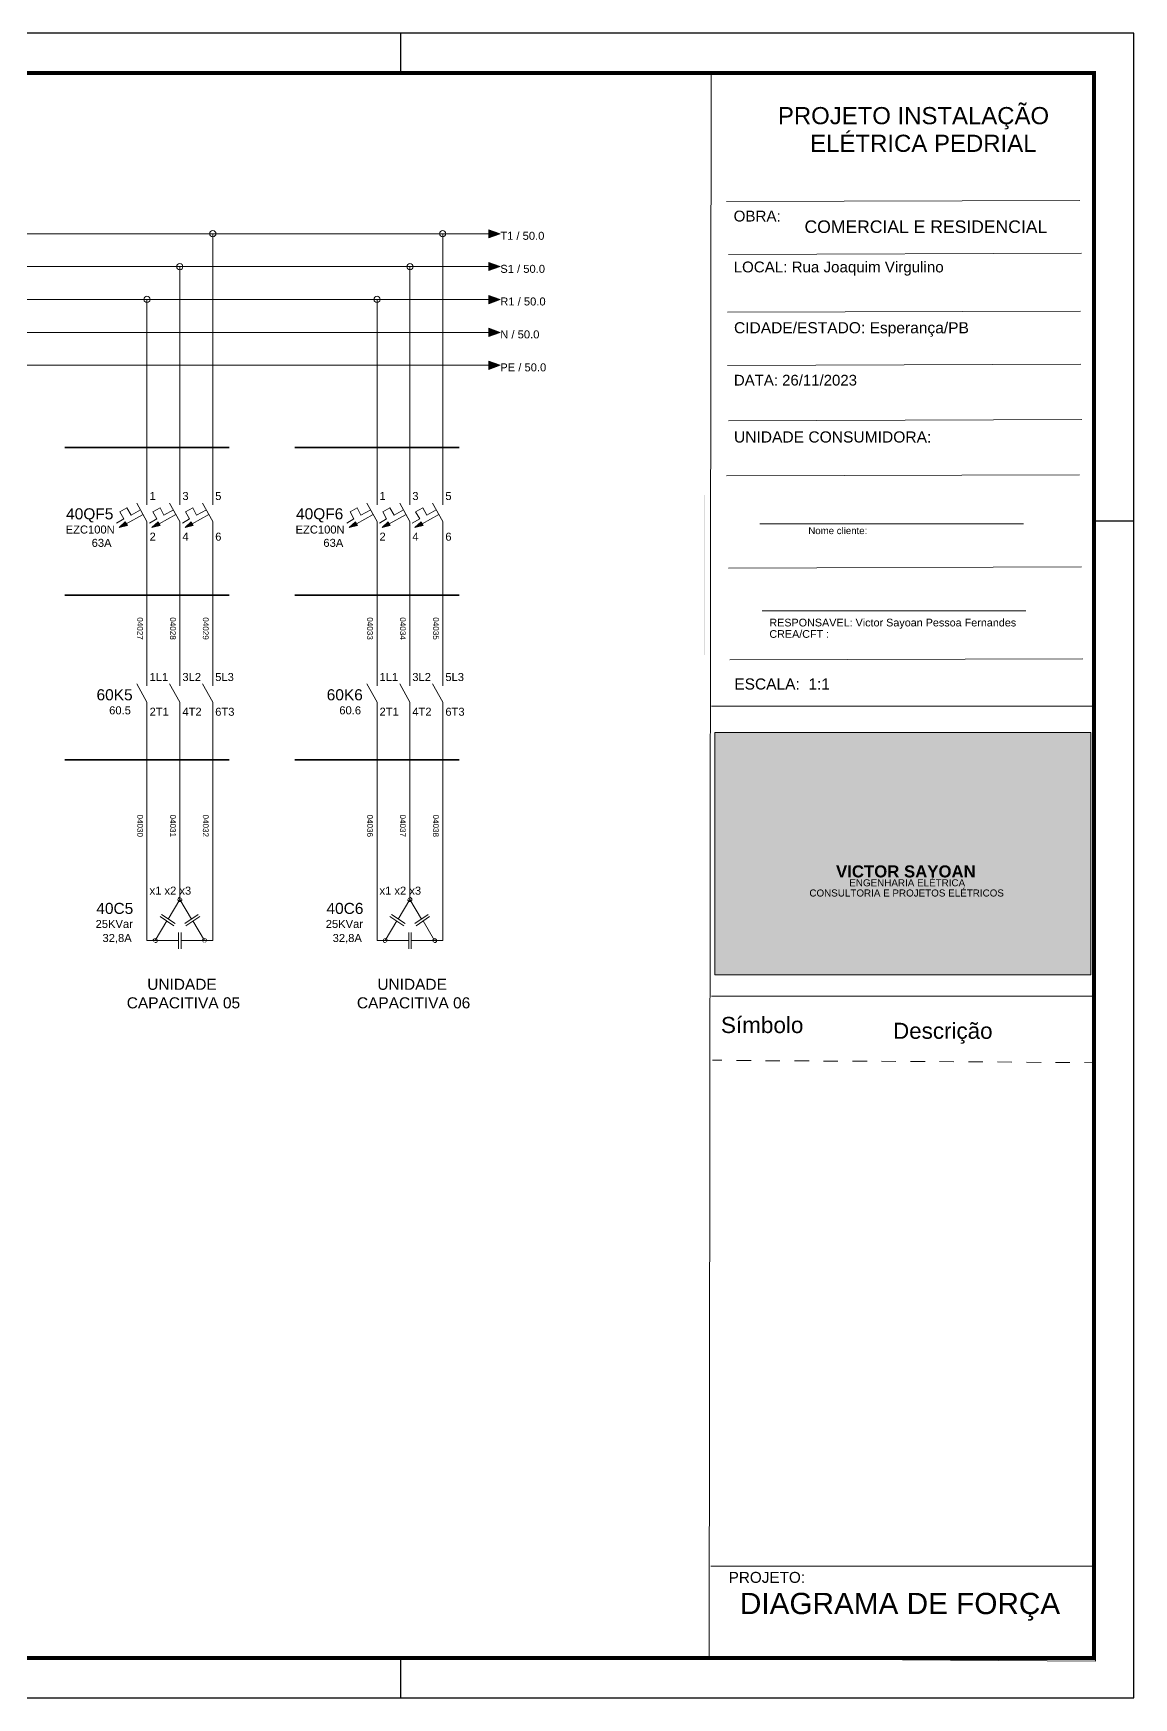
# Model space of a CAD drawing. Header units: millimetres. Extents: x 1004 to 59588, y 686 to 38112.
# Drawn here: x 49012 to 50845, y 35341 to 38112 of the extents above; entities that cross this region are included whole.
import ezdxf

# ---------------------------------------------------------------- set-up
doc = ezdxf.new("R2010")
doc.units = ezdxf.units.MM
doc.linetypes.add('Contínuo', pattern=[0])
for name, color, linetype in [('ARQ-FOLHA', 7, 'Continuous'), ('PDF11_Geometry', 7, 'Continuous'), ('PDF11_Solid Fills', 7, 'Continuous'), ('PDF11_Text', 7, 'Continuous'), ('PDF_Solid Fills', 7, 'Continuous')]:
    doc.layers.add(name, color=color, linetype=linetype)
doc.layers.add('PDF47_Solid Fills', color=7, linetype='Continuous', true_color=0xc7ad54)
doc.layers.add('PDF47_Text', color=7, linetype='Continuous', true_color=0xffffff)
doc.styles.add('Arial$001', font='arial.ttf', dxfattribs={"height": 1.562076})
doc.styles.add('PDF Arial', font='arial.ttf')
doc.styles.add('PDF Sarabun-Extra Bold', font='arialbd.ttf')
doc.styles.add('PDF Sarabun-Thin', font='arial.ttf')

# ---------------------------------------------------------------- blocks, each defined once
blk = doc.blocks.new('FOLHA A2')
at = {"layer": 'ARQ-FOLHA'}
for p, q in [((594, 0), (0, 0)), ((409, -10), (409, 0)), ((594, -420), (594, 0)), ((584, -123), (594, -123)), ((409, -420), (409, -410)), ((0, -420), (594, -420))]:
    blk.add_line(p, q, dxfattribs=at)
at = {"layer": 'ARQ-FOLHA', "const_width": 1}
blk.add_lwpolyline([(25, -410), (584, -410), (584, -10), (25, -10), (25, -410)], dxfattribs=at)

msp = doc.modelspace()

# ---------------------------------------------------------------- hatches: boundary and pattern name
at = {"linetype": 'Contínuo', "true_color": 0xfecc66}
h = msp.add_hatch(color=31, dxfattribs=at)
h.dxf.hatch_style = 1
h.set_gradient(color1=(254, 204, 102))
h.paths.add_polyline_path([(50444.42, 36846.22), (50451.54, 36850.2), (50505.7, 36820.6), (50509.58, 36838.42), (50451.8, 36870.1), (50427.46, 36856.55), (50427.43, 36826.38), (50490.55, 36790.69), (50490.55, 36782.02), (50473.63, 36772.24), (50474.1, 36753.73), (50507.48, 36772.72), (50507.52, 36801.57), (50444.41, 36837.18)])
h.paths.add_polyline_path([(50459.91, 36801.29), (50443.65, 36801.29), (50443.65, 36764.76), (50411.6, 36781.46), (50411.6, 36849.32), (50394.24, 36844.48), (50395.35, 36772.36), (50443.94, 36746.08), (50459.91, 36746.43)])
at = {"layer": 'PDF11_Geometry', "transparency": 33554559}
msp.add_hatch(color=256, dxfattribs=at).paths.add_polyline_path([(49773.45, 37558.24), (49775.82, 37558.24), (49777.01, 37559.03), (49775.82, 37559.83), (49773.45, 37559.83)])
h = msp.add_hatch(color=256, dxfattribs=at)
h.paths.add_polyline_path([(49255.95, 36669.75), (49259.52, 36669.75)], flags=0)
h.paths.add_polyline_path([(49259.52, 36669.75, 0.4166667), (49255.95, 36673.31)], flags=0)
h = msp.add_hatch(color=256, dxfattribs=at)
h.paths.add_polyline_path([(49639.22, 36669.75), (49642.39, 36669.75)], flags=0)
h.paths.add_polyline_path([(49639.22, 36673.31, 0.4166667), (49635.66, 36669.75)], flags=0)
h = msp.add_hatch(color=256, dxfattribs=at)
h.paths.add_polyline_path([(49215.17, 36601.65), (49218.34, 36601.65)], flags=0)
h.paths.add_polyline_path([(49211.61, 36601.65, 0.4166667), (49215.17, 36598.08)], flags=0)
h = msp.add_hatch(color=256, dxfattribs=at)
h.paths.add_polyline_path([(49297.13, 36601.65), (49300.69, 36601.65)], flags=0)
h.paths.add_polyline_path([(49293.57, 36601.65, 0.4166667), (49297.13, 36598.08)], flags=0)
h.paths.add_polyline_path([(49297.13, 36598.08, 0.4166667), (49300.69, 36601.65)], flags=0)
h = msp.add_hatch(color=256, dxfattribs=at)
h.paths.add_polyline_path([(49598.05, 36601.65), (49601.61, 36601.65)], flags=0)
h.paths.add_polyline_path([(49598.05, 36598.08, 0.4166667), (49601.61, 36601.65)], flags=0)
h = msp.add_hatch(color=256, dxfattribs=at)
h.paths.add_polyline_path([(49680.4, 36601.65), (49683.57, 36601.65)], flags=0)
h.paths.add_polyline_path([(49676.84, 36601.65, 0.4166667), (49680.4, 36598.08)], flags=0)

# ---------------------------------------------------------------- linework, layer by layer
msp.add_line((50140.69, 38045.68), (50778.59, 38045.68))
at = {"color": 7, "linetype": 'Continuous', "lineweight": 9, "true_color": 0x000007}
for points in [[(50778.59, 38045.68), (50780.79, 35402.31), (50137.28, 35406.7), (50140.69, 38045.68)], [(50166.33, 37831.82), (50754.91, 37833.53), (50754.91, 37833.53)], [(50169.5, 37743.7), (50757.84, 37745.89), (50757.84, 37745.89)], [(50167.79, 37647.27), (50756.13, 37649.22), (50756.13, 37649.22)], [(50168.28, 37558.89), (50756.37, 37560.85), (50756.37, 37560.85)], [(50169.99, 37466.86), (50758.33, 37468.57), (50758.33, 37468.57)], [(50166.33, 37374.82), (50754.42, 37376.78), (50754.42, 37376.78)], [(50169.5, 37221.52), (50757.59, 37223.47), (50757.59, 37223.47)], [(50171.94, 37068.69), (50760.03, 37070.65), (50760.03, 37070.65)], [(50141.18, 36991.8), (50778.83, 36991.8), (50778.83, 36991.8)], [(50141.43, 36508.92), (50778.83, 36508.92), (50778.83, 36508.92)], [(50690.22, 36398.82), (50666.05, 36399.06), (50666.05, 36399.06)], [(50738.31, 36398.33), (50714.14, 36398.82), (50714.14, 36398.82)], [(50778.59, 36398.09), (50762.72, 36398.33), (50762.72, 36398.33)], [(50140.45, 35560.26), (50778.34, 35560.26), (50778.34, 35560.26)]]:
    msp.add_lwpolyline(points, dxfattribs=at)
at = {"color": 7, "linetype": 'Continuous', "lineweight": 20, "true_color": 0x000007}
for points in [[(50221.99, 37295.24), (50661.04, 37295.24), (50661.04, 37295.24)], [(50226.01, 37150.23), (50665.07, 37150.23), (50665.07, 37150.23)], [(50158.88, 36402.24), (50142.89, 36402.24), (50142.89, 36402.24)], [(50207.34, 36401.87), (50182.93, 36401.87), (50182.93, 36401.87)], [(50255.43, 36401.63), (50231.39, 36401.63), (50231.39, 36401.63)], [(50303.89, 36401.26), (50279.48, 36401.26), (50279.48, 36401.26)], [(50351.98, 36401.02), (50327.94, 36401.02), (50327.94, 36401.02)], [(50400.44, 36400.65), (50376.03, 36400.65), (50376.03, 36400.65)], [(50448.53, 36400.28), (50424.49, 36400.65), (50424.49, 36400.65)], [(50496.99, 36400.04), (50472.58, 36400.28), (50472.58, 36400.28)], [(50545.08, 36399.67), (50521.04, 36400.04), (50521.04, 36400.04)], [(50593.54, 36399.43), (50569.5, 36399.67), (50569.5, 36399.67)], [(50641.63, 36399.06), (50617.59, 36399.43), (50617.59, 36399.43)]]:
    msp.add_lwpolyline(points, dxfattribs=at)
at = {"color": 7, "linetype": 'Continuous', "lineweight": 9, "true_color": 0xffffff}
msp.add_lwpolyline([(50147.04, 36544.56), (50147.04, 36947.85), (50773.22, 36947.85), (50773.22, 36544.56)], close=True, dxfattribs=at)
at = {"layer": 'PDF11_Geometry', "lineweight": 18}
for points in [[(48914.25, 37777.99), (48941.57, 37777.99), (49310.99, 37777.99), (49310.99, 37340.08), (49310.99, 37326.62)], [(49297.13, 37777.99), (49324.45, 37777.99), (49693.86, 37777.99), (49693.86, 37340.08), (49693.86, 37326.62)], [(49310.99, 37777.99), (49310.99, 37764.13)], [(49680.4, 37777.99), (49707.72, 37777.99), (49775.82, 37777.99)], [(49693.86, 37777.99), (49693.86, 37764.13)], [(49762.36, 37777.99), (49770.68, 37777.99)], [(48859.22, 37723.35), (48886.54, 37723.35), (49255.95, 37723.35), (49255.95, 37340.08), (49255.95, 37326.62)], [(49242.49, 37723.35), (49269.81, 37723.35), (49639.22, 37723.35), (49639.22, 37340.08), (49639.22, 37326.62)], [(49255.95, 37723.35), (49255.95, 37709.49)], [(49625.37, 37723.35), (49652.69, 37723.35), (49775.82, 37723.35)], [(49639.22, 37723.35), (49639.22, 37709.49)], [(49762.36, 37723.35), (49770.68, 37723.35)], [(48804.58, 37668.71), (48831.9, 37668.71), (49201.31, 37668.71), (49201.31, 37340.08), (49201.31, 37326.62)], [(49187.85, 37668.71), (49215.17, 37668.71), (49584.58, 37668.71), (49584.58, 37340.08), (49584.58, 37326.62)], [(49201.31, 37668.71), (49201.31, 37654.85)], [(49570.73, 37668.71), (49598.05, 37668.71), (49775.82, 37668.71)], [(49584.58, 37668.71), (49584.58, 37654.85)], [(49762.36, 37668.71), (49770.68, 37668.71)], [(47381.96, 37613.67), (49775.82, 37613.67)], [(49762.36, 37613.67), (49770.68, 37613.67)], [(47381.96, 37559.03), (49775.82, 37559.03)], [(49762.36, 37559.03), (49770.68, 37559.03)], [(49150.63, 37296.53), (49162.91, 37303.26), (49156.18, 37315.13), (49168.05, 37321.87), (49174.78, 37309.59), (49190.62, 37318.3)], [(49184.29, 37329.78), (49201.31, 37299.3), (49201.31, 37285.44), (49201.31, 37039.16), (49201.31, 37025.7)], [(49205.67, 37296.53), (49217.55, 37303.26), (49210.82, 37315.13), (49223.09, 37321.87), (49229.42, 37309.59), (49245.26, 37318.3)], [(49238.93, 37329.78), (49255.95, 37299.3), (49255.95, 37285.44), (49255.95, 37039.16), (49255.95, 37025.7)], [(49260.31, 37296.53), (49272.19, 37303.26), (49265.46, 37315.13), (49277.73, 37321.87), (49284.06, 37309.59), (49300.3, 37318.3)], [(49293.57, 37329.78), (49310.99, 37299.3), (49310.99, 37285.44), (49310.99, 37039.16), (49310.99, 37025.7)], [(49533.9, 37296.53), (49545.78, 37303.26), (49539.45, 37315.13), (49551.32, 37321.87), (49557.66, 37309.59), (49573.89, 37318.3)], [(49567.56, 37329.78), (49584.58, 37299.3), (49584.58, 37285.44), (49584.58, 37039.16), (49584.58, 37025.7)], [(49588.54, 37296.53), (49600.42, 37303.26), (49594.09, 37315.13), (49605.96, 37321.87), (49612.7, 37309.59), (49628.53, 37318.3)], [(49622.2, 37329.78), (49639.22, 37299.3), (49639.22, 37285.44), (49639.22, 37039.16), (49639.22, 37025.7)], [(49643.18, 37296.53), (49655.46, 37303.26), (49648.73, 37315.13), (49660.6, 37321.87), (49667.34, 37309.59), (49683.17, 37318.3)], [(49676.84, 37329.78), (49693.86, 37299.3), (49693.86, 37285.44), (49693.86, 37039.16), (49693.86, 37025.7)], [(49166.87, 37295.34), (49194.98, 37310.78)], [(49221.9, 37295.34), (49249.62, 37310.78)], [(49276.54, 37295.34), (49304.26, 37310.78)], [(49550.14, 37295.34), (49578.25, 37310.78)], [(49604.78, 37295.34), (49632.89, 37310.78)], [(49659.42, 37295.34), (49687.53, 37310.78)], [(49184.29, 37028.87), (49201.31, 36998.38), (49201.31, 36984.52), (49201.31, 36683.61), (49201.31, 36601.65), (49253.97, 36601.65)], [(49238.93, 37028.87), (49255.95, 36998.38), (49255.95, 36984.52), (49255.95, 36683.61), (49255.95, 36669.75), (49236.55, 36637.28)], [(49293.57, 37028.87), (49310.99, 36998.38), (49310.99, 36984.52), (49310.99, 36683.61), (49310.99, 36601.65), (49258.33, 36601.65)], [(49567.56, 37028.87), (49584.58, 36998.38), (49584.58, 36984.52), (49584.58, 36683.61), (49584.58, 36601.65), (49637.24, 36601.65)], [(49622.2, 37028.87), (49639.22, 36998.38), (49639.22, 36984.52), (49639.22, 36683.61), (49639.22, 36669.75), (49619.82, 36637.28)], [(49676.84, 37028.87), (49693.86, 36998.38), (49693.86, 36984.52), (49693.86, 36683.61), (49693.86, 36601.65), (49641.2, 36601.65)], [(49255.95, 36669.75), (49275.35, 36637.28)], [(49639.22, 36669.75), (49658.63, 36637.28)], [(49234.57, 36634.11), (49215.17, 36601.65)], [(49223.09, 36641.64), (49246.05, 36626.2)], [(49225.46, 36644.81), (49248.03, 36629.76)], [(49264.27, 36629.76), (49286.84, 36644.81)], [(49266.25, 36626.2), (49289.21, 36641.64)], [(49277.73, 36634.11), (49297.13, 36601.65)], [(49617.45, 36634.11), (49598.05, 36601.65)], [(49605.96, 36641.64), (49628.93, 36626.2)], [(49608.34, 36644.81), (49631.31, 36629.76)], [(49647.14, 36629.76), (49669.71, 36644.81)], [(49649.52, 36626.2), (49672.09, 36641.64)], [(49661, 36634.11), (49680.4, 36601.65)], [(49253.97, 36615.11), (49253.97, 36587.79)], [(49258.33, 36615.11), (49258.33, 36587.79)], [(49637.24, 36615.11), (49637.24, 36587.79)], [(49641.2, 36615.11), (49641.2, 36587.79)]]:
    msp.add_lwpolyline(points, dxfattribs=at)
for points in [[(49770.68, 37771.26), (49770.68, 37784.72), (49789.68, 37777.99)], [(49770.68, 37716.62), (49770.68, 37730.08), (49789.68, 37723.35)], [(49770.68, 37661.58), (49770.68, 37675.44), (49789.68, 37668.71)], [(49770.68, 37606.94), (49770.68, 37620.8), (49789.68, 37613.67)], [(49770.68, 37552.3), (49770.68, 37565.77), (49789.68, 37559.03)], [(49168.85, 37292.57), (49154.99, 37289), (49165.28, 37298.5)], [(49223.49, 37292.57), (49209.63, 37289), (49219.92, 37298.5)], [(49278.13, 37292.57), (49264.66, 37289), (49274.96, 37298.5)], [(49551.72, 37292.57), (49538.26, 37289), (49548.55, 37298.5)], [(49606.36, 37292.57), (49592.9, 37289), (49603.19, 37298.5)], [(49661, 37292.57), (49647.54, 37289), (49657.83, 37298.5)]]:
    msp.add_lwpolyline(points, close=True, dxfattribs=at)
at = {"layer": 'PDF11_Geometry', "lineweight": 35}
for points in [[(49064.71, 37422.43), (49338.31, 37422.43)], [(49447.59, 37422.43), (49721.18, 37422.43)], [(49064.71, 37176.16), (49338.31, 37176.16)], [(49447.59, 37176.16), (49721.18, 37176.16)], [(49064.71, 36902.56), (49338.31, 36902.56)], [(49447.59, 36902.56), (49721.18, 36902.56)]]:
    msp.add_lwpolyline(points, dxfattribs=at)
at = {"layer": 'PDF11_Geometry', "lineweight": 18}
for points in [[(49310.99, 37783.14), (49307.82, 37783.14), (49305.84, 37780.76), (49305.84, 37777.99)], [(49305.84, 37777.99), (49305.84, 37775.22), (49307.82, 37772.84), (49310.99, 37772.84)], [(49316.14, 37777.99), (49316.14, 37780.76), (49313.76, 37783.14), (49310.99, 37783.14)], [(49310.99, 37772.84), (49313.76, 37772.84), (49316.14, 37775.22), (49316.14, 37777.99)], [(49693.86, 37783.14), (49691.09, 37783.14), (49688.72, 37780.76), (49688.72, 37777.99)], [(49688.72, 37777.99), (49688.72, 37775.22), (49691.09, 37772.84), (49693.86, 37772.84)], [(49699.01, 37777.99), (49699.01, 37780.76), (49696.64, 37783.14), (49693.86, 37783.14)], [(49693.86, 37772.84), (49696.64, 37772.84), (49699.01, 37775.22), (49699.01, 37777.99)], [(49255.95, 37728.5), (49253.18, 37728.5), (49250.81, 37726.12), (49250.81, 37723.35)], [(49250.81, 37723.35), (49250.81, 37720.58), (49253.18, 37718.2), (49255.95, 37718.2)], [(49261.1, 37723.35), (49261.1, 37726.12), (49259.12, 37728.5), (49255.95, 37728.5)], [(49255.95, 37718.2), (49259.12, 37718.2), (49261.1, 37720.58), (49261.1, 37723.35)], [(49639.22, 37728.5), (49636.45, 37728.5), (49634.08, 37726.12), (49634.08, 37723.35)], [(49634.08, 37723.35), (49634.08, 37720.58), (49636.45, 37718.2), (49639.22, 37718.2)], [(49644.37, 37723.35), (49644.37, 37726.12), (49642, 37728.5), (49639.22, 37728.5)], [(49639.22, 37718.2), (49642, 37718.2), (49644.37, 37720.58), (49644.37, 37723.35)], [(49201.31, 37673.86), (49198.54, 37673.86), (49196.17, 37671.48), (49196.17, 37668.71)], [(49196.17, 37668.71), (49196.17, 37665.54), (49198.54, 37663.56), (49201.31, 37663.56)], [(49206.46, 37668.71), (49206.46, 37671.48), (49204.08, 37673.86), (49201.31, 37673.86)], [(49201.31, 37663.56), (49204.08, 37663.56), (49206.46, 37665.54), (49206.46, 37668.71)], [(49584.58, 37673.86), (49581.42, 37673.86), (49579.44, 37671.48), (49579.44, 37668.71)], [(49579.44, 37668.71), (49579.44, 37665.54), (49581.42, 37663.56), (49584.58, 37663.56)], [(49589.73, 37668.71), (49589.73, 37671.48), (49587.36, 37673.86), (49584.58, 37673.86)], [(49584.58, 37663.56), (49587.36, 37663.56), (49589.73, 37665.54), (49589.73, 37668.71)], [(49255.95, 36673.31), (49254.37, 36673.31), (49252.78, 36671.73), (49252.78, 36669.75)], [(49252.78, 36669.75), (49252.78, 36667.77), (49254.37, 36666.58), (49255.95, 36666.58)], [(49255.95, 36666.58), (49257.93, 36666.58), (49259.52, 36667.77), (49259.52, 36669.75)], [(49635.66, 36669.75), (49635.66, 36667.77), (49637.24, 36666.58), (49639.22, 36666.58)], [(49642.39, 36669.75), (49642.39, 36671.73), (49641.2, 36673.31), (49639.22, 36673.31)], [(49639.22, 36666.58), (49641.2, 36666.58), (49642.39, 36667.77), (49642.39, 36669.75)], [(49215.17, 36604.81), (49213.19, 36604.81), (49211.61, 36603.23), (49211.61, 36601.65)], [(49218.34, 36601.65), (49218.34, 36603.23), (49217.15, 36604.81), (49215.17, 36604.81)], [(49215.17, 36598.08), (49217.15, 36598.08), (49218.34, 36599.67), (49218.34, 36601.65)], [(49297.13, 36604.81), (49295.15, 36604.81), (49293.57, 36603.23), (49293.57, 36601.65)], [(49300.69, 36601.65), (49300.69, 36603.23), (49299.11, 36604.81), (49297.13, 36604.81)], [(49598.05, 36604.81), (49596.07, 36604.81), (49594.88, 36603.23), (49594.88, 36601.65)], [(49594.88, 36601.65), (49594.88, 36599.67), (49596.07, 36598.08), (49598.05, 36598.08)], [(49601.61, 36601.65), (49601.61, 36603.23), (49600.03, 36604.81), (49598.05, 36604.81)], [(49680.4, 36604.81), (49678.42, 36604.81), (49676.84, 36603.23), (49676.84, 36601.65)], [(49683.57, 36601.65), (49683.57, 36603.23), (49681.99, 36604.81), (49680.4, 36604.81)], [(49680.4, 36598.08), (49681.99, 36598.08), (49683.57, 36599.67), (49683.57, 36601.65)]]:
    msp.add_open_spline(points, degree=3, dxfattribs=at)
at = {"layer": 'PDF11_Solid Fills', "lineweight": 18, "transparency": 33554559}
for points in [[(49770.68, 37784.72), (49789.68, 37777.99), (49770.68, 37771.26)], [(49770.68, 37730.08), (49789.68, 37723.35), (49770.68, 37716.62)], [(49770.68, 37675.44), (49789.68, 37668.71), (49770.68, 37661.58)], [(49770.68, 37620.8), (49789.68, 37613.67), (49770.68, 37606.94)], [(49770.68, 37565.77), (49789.68, 37559.03), (49770.68, 37552.3)], [(49154.99, 37289), (49165.28, 37298.5), (49168.85, 37292.57)], [(49209.63, 37289), (49219.92, 37298.5), (49223.49, 37292.57)], [(49264.66, 37289), (49274.96, 37298.5), (49278.13, 37292.57)], [(49538.26, 37289), (49548.55, 37298.5), (49551.72, 37292.57)], [(49592.9, 37289), (49603.19, 37298.5), (49606.36, 37292.57)], [(49647.54, 37289), (49657.83, 37298.5), (49661, 37292.57)]]:
    msp.add_solid(points, dxfattribs=at)
at = {"layer": 'PDF47_Solid Fills', "color": 7, "linetype": 'Contínuo', "lineweight": 25, "true_color": 0xffffff, "transparency": 33554559}
msp.add_solid([(50147.04, 36947.85), (50773.22, 36947.85), (50147.04, 36544.56), (50773.22, 36544.56)], dxfattribs=at)
at = {"layer": 'PDF47_Solid Fills', "color": 169, "linetype": 'Contínuo', "lineweight": 25, "true_color": 0x242d4c, "transparency": 33554559}
msp.add_solid([(50147.04, 36947.85), (50773.22, 36947.85), (50147.04, 36544.56), (50773.22, 36544.56)], dxfattribs=at)
at = {"layer": 'PDF_Solid Fills', "linetype": 'Continuous', "lineweight": 35, "transparency": 33554559}
msp.add_solid([(50129.05, 37076.93), (50130.09, 37076.93), (50129.05, 37343.38), (50130.09, 37343.38)], dxfattribs=at)

# ---------------------------------------------------------------- block references
at = {"layer": 'ARQ-FOLHA', "xscale": 6.595981259956956, "yscale": 6.595981259956956, "zscale": 6.595981259956956}
msp.add_blockref('FOLHA A2', (46926.54, 38111.64), dxfattribs=at)

# ---------------------------------------------------------------- texts
at = {"color": 7, "true_color": 0x000007, "style": 'Arial$001'}
for s, height, p in [('PROJETO INSTALAÇÃO ', 28.518, (50252.04, 37960.33)), ('ELÉTRICA PEDRIAL', 28.5753, (50305.61, 37914.25)), ('OBRA:', 18.042, (50178.29, 37798.37)), ('COMERCIAL E RESIDENCIAL', 20.914, (50296.32, 37779.28)), ('LOCAL: Rua Joaquim Virgulino', 18.0178, (50178.29, 37713.68)), ('CIDADE/ESTADO: Esperança/PB', 18.5264, (50178.9, 37612.29)), ('DATA: 26/11/2023', 17.8265, (50178.78, 37525.35)), ('UNIDADE CONSUMIDORA:', 18.5784, (50178.78, 37430.47)), ('Nome cliente:', 11.4993, (50302.67, 37278.04)), ('RESPONSAVEL: Victor Sayoan Pessoa Fernandes', 12.8519, (50237.73, 37124.38)), ('CREA/CFT : ', 12.8022, (50237.85, 37105.44)), ('ESCALA:  1:1', 18.4764, (50179.39, 37019.33)), ('Símbolo', 26.798, (50157.17, 36447.61)), ('Descrição', 26.692, (50443.72, 36438.02)), ('PROJETO:', 18.214, (50169.99, 35532.49)), ('DIAGRAMA DE FORÇA', 35.4165, (50188.79, 35480.46))]:
    msp.add_text(s, height=height, dxfattribs=at).set_placement(p)
at = {"layer": 'PDF11_Text', "attachment_point": 7, "style": 'PDF Arial'}
for s, insert, char_height in [('T1 / 50.0', (49789.68, 37767.7), 13.321), ('S1 / 50.0', (49789.68, 37712.72), 13.321), ('R1 / 50.0', (49789.68, 37658.42), 13.321), ('N / 50.0', (49789.68, 37603.6), 13.321), ('PE / 50.0', (49789.68, 37548.74), 13.321), ('1', (49205.67, 37334.93), 13.32), ('3', (49260.31, 37334.65), 13.32), ('5', (49314.95, 37334.65), 13.32), ('1', (49588.54, 37334.93), 13.32), ('3', (49643.18, 37334.65), 13.32), ('5', (49698.22, 37334.65), 13.32), ('40QF5', (49066.69, 37297.54), 18.422), ('40QF6', (49449.57, 37297.54), 18.422), ('EZC100N', (49065.9, 37278.82), 13.321), ('EZC100N', (49448.78, 37278.82), 13.321), ('63A', (49109.22, 37256.62), 13.321), ('2', (49205.67, 37267.23), 13.32), ('4', (49260.31, 37267.23), 13.32), ('6', (49314.95, 37266.94), 13.32), ('63A', (49495.1, 37256.62), 13.321), ('2', (49588.54, 37267.23), 13.32), ('4', (49643.18, 37267.23), 13.32), ('6', (49698.22, 37266.94), 13.32), ('1L1', (49205.67, 37033.62), 13.321), ('3L2', (49260.31, 37033.34), 13.321), ('5L3', (49314.95, 37033.34), 13.321), ('1L1', (49588.54, 37033.62), 13.321), ('3L2', (49643.18, 37033.34), 13.321), ('5L3', (49698.22, 37033.34), 13.321), ('60K5', (49117.37, 37001.16), 18.422), ('60K6', (49500.65, 37001.16), 18.422), ('60.5', (49138.36, 36977.91), 13.321), ('2T1', (49205.67, 36975.81), 13.321), ('4T2', (49260.31, 36975.81), 13.321), ('6T3', (49314.95, 36975.53), 13.321), ('60.6', (49521.63, 36977.91), 13.321), ('2T1', (49588.54, 36975.81), 13.321), ('4T2', (49643.18, 36975.81), 13.321), ('6T3', (49698.22, 36975.53), 13.321), ('x1 x2 x3', (49205.67, 36677.78), 13.321), ('x1 x2 x3', (49588.54, 36677.78), 13.321), ('40C5', (49116.98, 36645.6), 18.422), ('40C6', (49500.25, 36645.6), 18.422), ('25KVar', (49115.79, 36622.35), 13.321), ('25KVar', (49499.06, 36622.35), 13.321), ('32,8A', (49127.27, 36596.7), 13.321), ('32,8A', (49510.54, 36596.7), 13.321), ('UNIDADE', (49201.71, 36519.3), 18.422), ('UNIDADE', (49584.98, 36519.3), 18.422), ('CAPACITIVA 05', (49167.66, 36488.42), 18.4225), ('CAPACITIVA 06', (49550.93, 36488.42), 18.4225)]:
    msp.add_mtext(s, dxfattribs=dict(at, insert=insert, char_height=char_height))
at = {"layer": 'PDF11_Text', "char_height": 9.636, "attachment_point": 7, "rotation": 270, "style": 'PDF Arial'}
for s, insert in [('04027', (49184.99, 37139.56)), ('04028', (49239.61, 37139.56)), ('04029', (49294.27, 37139.56)), ('04033', (49567.86, 37139.56)), ('04034', (49622.5, 37139.56)), ('04035', (49677.54, 37139.56)), ('04030', (49184.99, 36811.32)), ('04031', (49239.63, 36811.32)), ('04032', (49294.27, 36811.32)), ('04036', (49567.86, 36811.32)), ('04037', (49622.5, 36811.32)), ('04038', (49677.52, 36811.32))]:
    msp.add_mtext(s, dxfattribs=dict(at, insert=insert))
at = {"layer": 'PDF47_Text', "linetype": 'Contínuo', "attachment_point": 4}
for s, insert, char_height, style in [('VICTOR SAYOAN', (50348.78, 36716.49), 19.9837, 'PDF Sarabun-Extra Bold'), ('CONSULTORIA E PROJETOS ELÉTRICOS', (50304.43, 36680.63), 11.7231, 'PDF Sarabun-Thin'), ('ENGENHARIA ELÉTRICA', (50370.89, 36697.62), 11.7231, 'PDF Sarabun-Thin')]:
    msp.add_mtext(s, dxfattribs=dict(at, insert=insert, char_height=char_height, style=style))

doc.saveas('drawing.dxf')
